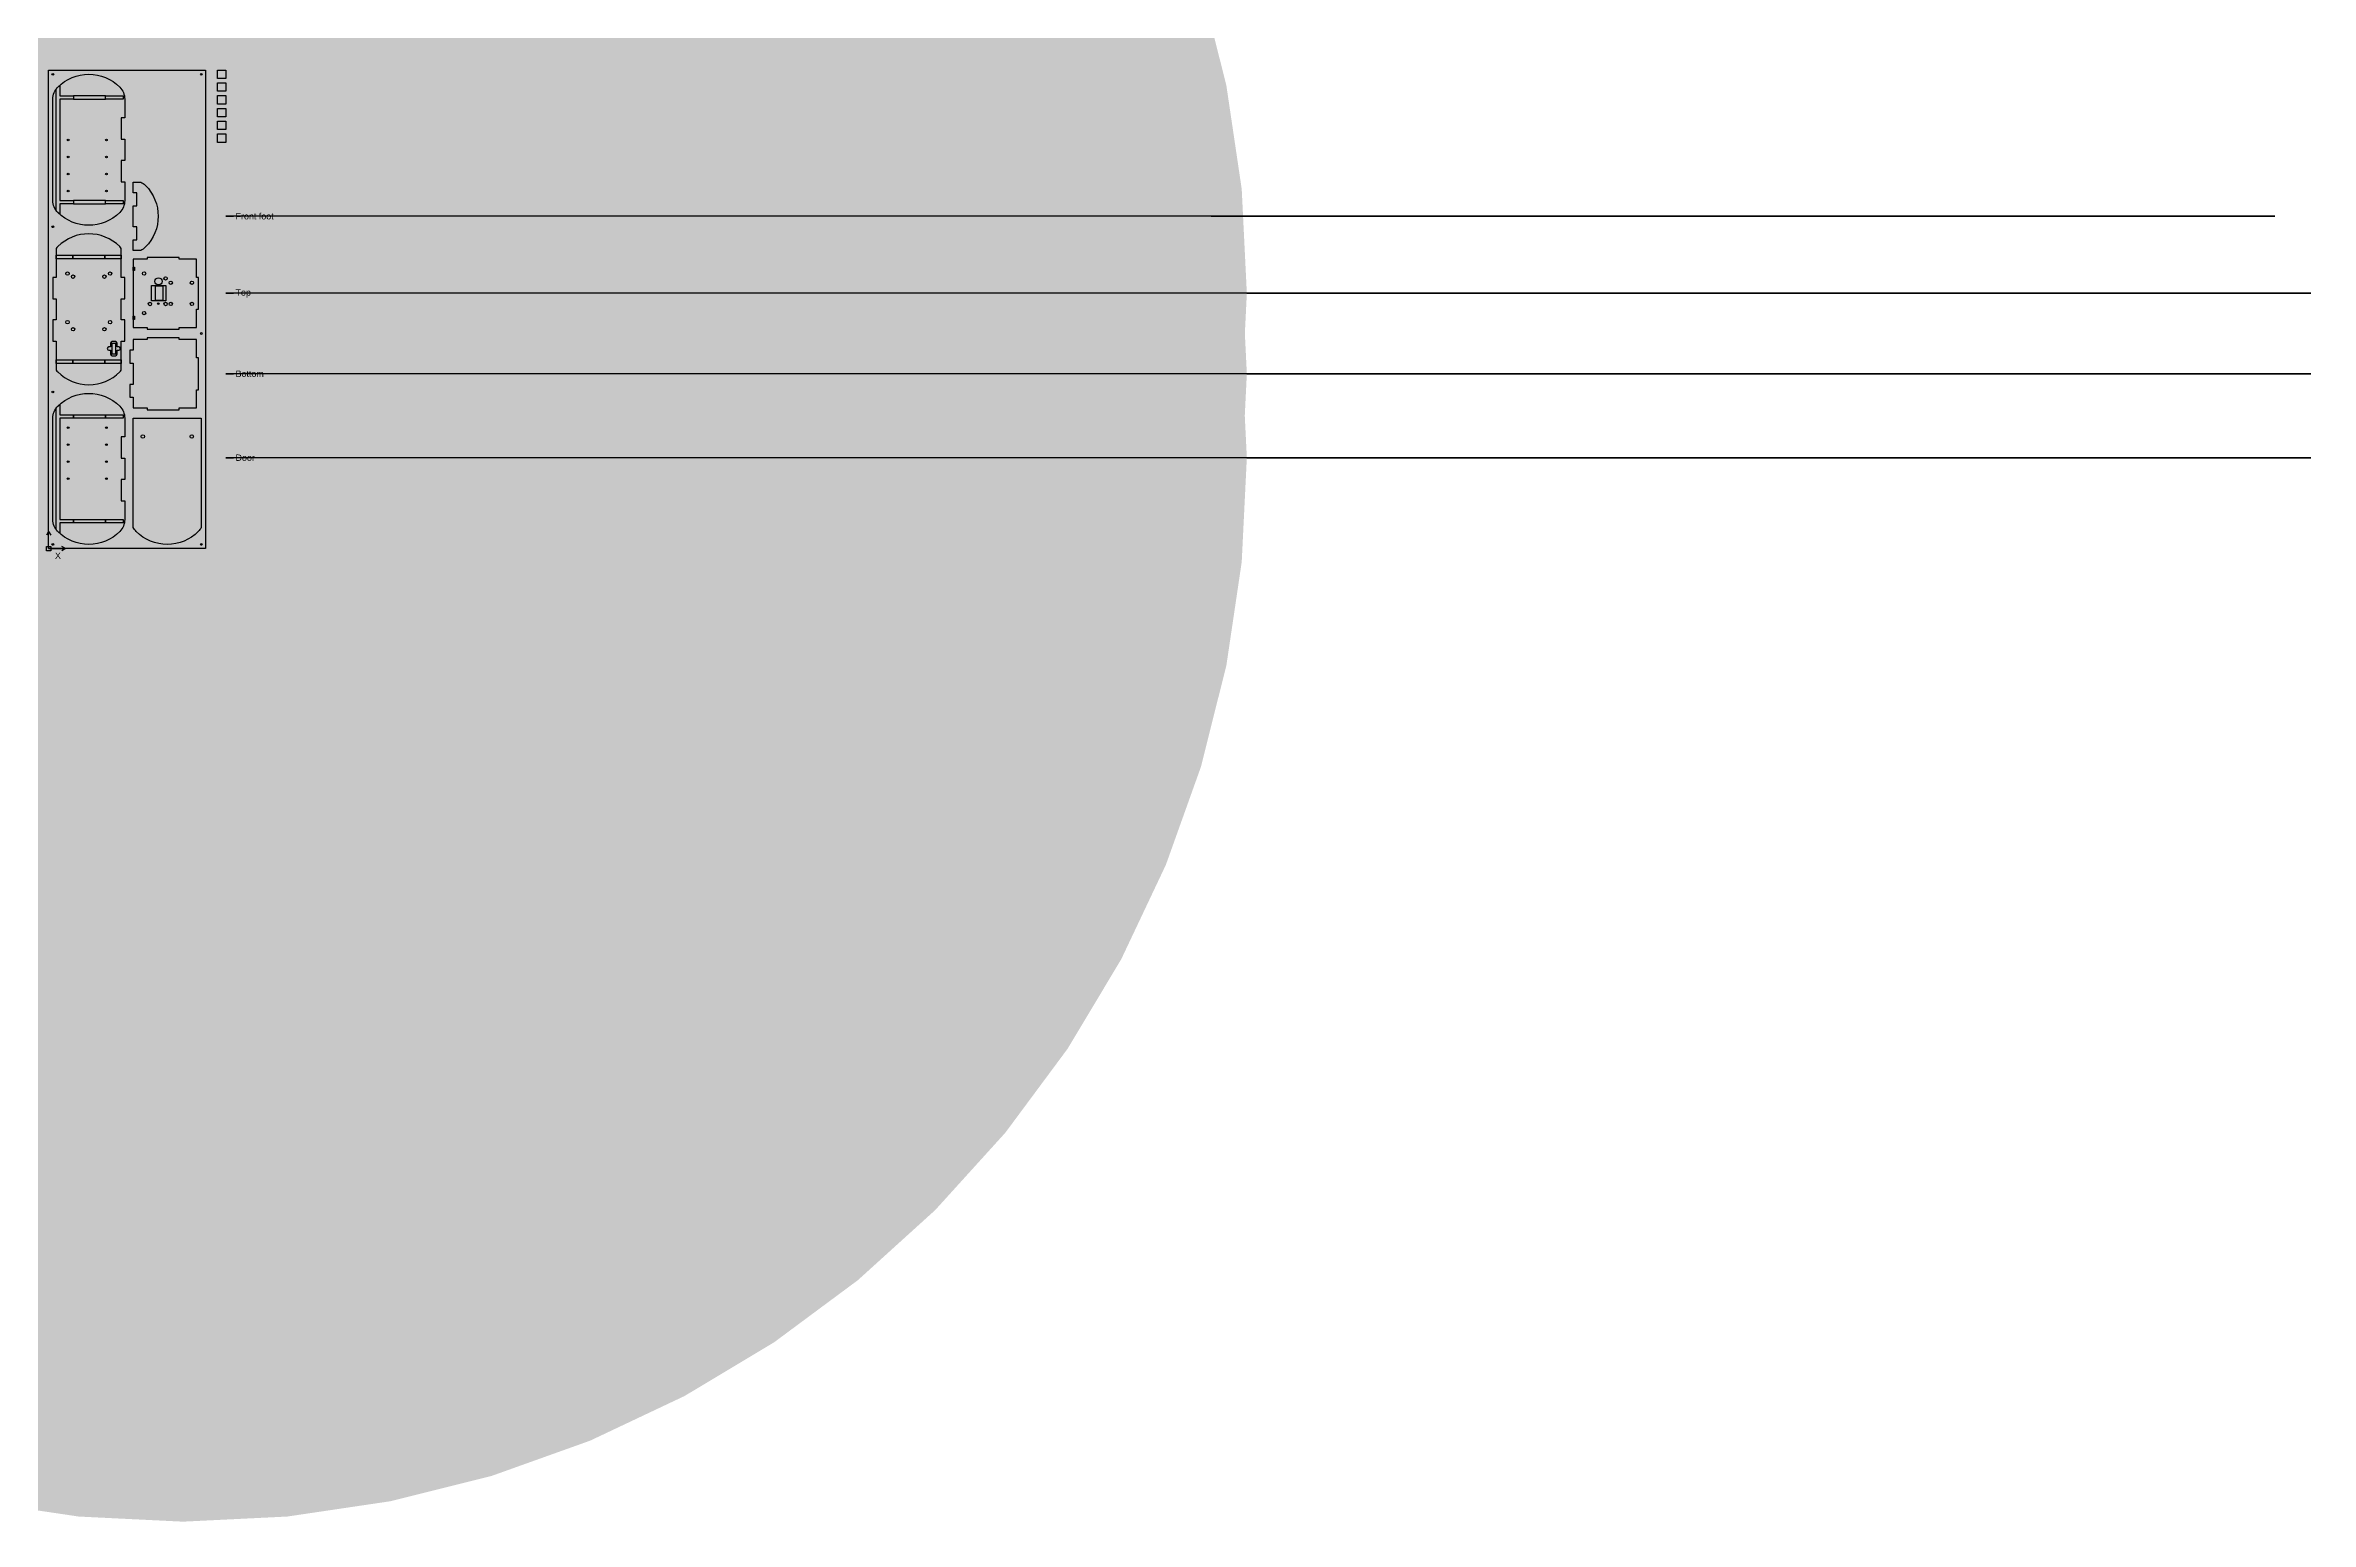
# Model space of a CAD drawing. Header units: millimetres. Extents: x -5146 to 5117, y -3796 to 2011.
# Drawn here: x -207 to 5117, y -3796 to -327 of the extents above; entities that cross this region are included whole.
import ezdxf
from ezdxf import colors
from ezdxf.entities.mleader import LeaderData, LeaderLine
from ezdxf.math import Vec2, Vec3

# ---------------------------------------------------------------- set-up
doc = ezdxf.new("R2010")
doc.units = ezdxf.units.MM
doc.header["$MEASUREMENT"] = 0
for name, color, linetype in [('1-screw', 7, 'Continuous'), ('2-pocket 4mm', 2, 'Continuous'), ('3-pocket 6mm', 5, 'Continuous'), ('4-pocket 8mm', 6, 'Continuous'), ('5-outcut', 1, 'Continuous')]:
    doc.layers.add(name, color=color, linetype=linetype)

# ---------------------------------------------------------------- blocks, each defined once
blk = doc.blocks.new('_Dot')
at = {"color": 0, "linetype": 'ByBlock', "lineweight": -2}
blk.add_line((-0.5, 0), (-1, 0), dxfattribs=at)
at = {"color": 0, "linetype": 'ByBlock', "const_width": 0.5}
blk.add_lwpolyline([(-0.25, 0, 1), (0.25, 0, 1)], format="xyb", close=True, dxfattribs=at)

msp = doc.modelspace()

# ---------------------------------------------------------------- linework, layer by layer
at = {"linetype": 'Continuous'}
for p, q in [((-199, -1469.5), (-204, -1478.1)), ((-199, -1509.5), (-199, -1469.5)), ((-199, -1469.5), (-194, -1478.1)), ((-199, -1509.5), (-159, -1509.5)), ((-159, -1509.5), (-167.7, -1504.5)), ((-159, -1509.5), (-167.7, -1514.5))]:
    msp.add_line(p, q, dxfattribs=at)
at = {"color": 8, "linetype": 'Continuous'}
for points in [[(170, -1509.5), (-199, -1509.5), (-199, -384.9), (170, -384.9)], [(197.9, -534.9), (217.9, -534.9), (217.9, -554.9), (197.9, -554.9)]]:
    msp.add_lwpolyline(points, close=True, dxfattribs=at)
at = {"linetype": 'Continuous'}
for points in [[(197.9, -384.9), (217.9, -384.9), (217.9, -404.9), (197.9, -404.9)], [(-204, -1504.5), (-194, -1504.5), (-194, -1514.5), (-204, -1514.5)]]:
    msp.add_lwpolyline(points, close=True, dxfattribs=at)
at = {"color": 2, "linetype": 'Continuous'}
msp.add_lwpolyline([(197.9, -414.9), (217.9, -414.9), (217.9, -434.9), (197.9, -434.9)], close=True, dxfattribs=at)
at = {"color": 5, "linetype": 'Continuous'}
msp.add_lwpolyline([(197.9, -444.9), (217.9, -444.9), (217.9, -464.9), (197.9, -464.9)], close=True, dxfattribs=at)
at = {"color": 6, "linetype": 'Continuous'}
msp.add_lwpolyline([(197.9, -474.9), (217.9, -474.9), (217.9, -494.9), (197.9, -494.9)], close=True, dxfattribs=at)
at = {"color": 1, "linetype": 'Continuous'}
msp.add_lwpolyline([(197.9, -504.9), (217.9, -504.9), (217.9, -524.9), (197.9, -524.9)], close=True, dxfattribs=at)
at = {"layer": '1-screw', "linetype": 'Continuous'}
for centre in [(-189, -394.9), (160, -394.9), (-189, -753.1), (160, -1004), (-189, -1141.3), (-189, -1499.5), (160, -1499.5)]:
    msp.add_circle(centre, 2.05, dxfattribs=at)
at = {"layer": '2-pocket 4mm'}
for p, q in [((-53.3, -1035.5), (-57.2, -1035.5)), ((-57.2, -1043.5), (-53.3, -1043.5)), ((-53.3, -1026.9), (-53.3, -1035.5)), ((-53.3, -1043.5), (-53.3, -1052.2)), ((-42, -1022.9), (-49.3, -1022.9)), ((-49.3, -1056.2), (-42, -1056.2)), ((-38, -1035.5), (-38, -1026.9)), ((-34, -1035.5), (-38, -1035.5)), ((-38, -1052.2), (-38, -1043.5)), ((-38, -1043.5), (-34, -1043.5))]:
    msp.add_line(p, q, dxfattribs=at)
for points in [[(-140.1, -453.4), (-172.9, -453.4), (-172.9, -691.2), (-140.1, -691.2), (-140.1, -699.4), (-172.9, -699.4), (-172.9, -723.7), (-177.3, -719.6, -0.036535), (-181.1, -715.2), (-181.1, -692.5, -0.162278), (-181.5, -691.3), (-181.5, -430, -0.04078), (-177.3, -425, -0.01464), (-172.9, -420.9), (-172.9, -445.2), (-140.1, -445.2)], [(-172.9, -1440.9), (-140.1, -1440.9), (-140.1, -1449.1), (-172.9, -1449.1), (-172.9, -1473.4, -0.01464), (-177.3, -1469.3, -0.04078), (-181.5, -1464.3), (-181.5, -1203, -0.162278), (-181.1, -1201.8), (-181.1, -1179.2, -0.036535), (-177.3, -1174.7), (-172.9, -1170.6), (-172.9, -1194.9), (-140.1, -1194.9), (-140.1, -1203.1), (-172.9, -1203.1)]]:
    msp.add_lwpolyline(points, format="xyb", close=True, dxfattribs=at)
for points in [[(-23.9, -453.4), (-64.9, -453.4), (-64.9, -445.2), (-23.9, -445.2)], [(-64.9, -691.2), (-23.9, -691.2), (-23.9, -699.4), (-64.9, -699.4)], [(-181, -828.3), (-181, -820.1), (-142.1, -820.1), (-142.1, -828.3)], [(-28, -820.1), (-28, -828.3), (-66.9, -828.3), (-66.9, -820.1)], [(-181, -1074.3), (-181, -1066.1), (-142.1, -1066.1), (-142.1, -1074.3)], [(-28, -1066.1), (-28, -1074.3), (-66.9, -1074.3), (-66.9, -1066.1)], [(-23.9, -1203.1), (-64.9, -1203.1), (-64.9, -1194.9), (-23.9, -1194.9)], [(-64.9, -1440.9), (-23.9, -1440.9), (-23.9, -1449.1), (-64.9, -1449.1)]]:
    msp.add_lwpolyline(points, close=True, dxfattribs=at)
for centre, radius in [((-153, -549.2), 2.05), ((-63, -549.2), 2.05), ((-153, -589.2), 2.05), ((-153, -629.2), 2.05), ((-63, -589.2), 2.05), ((-63, -629.2), 2.05), ((-153, -669.2), 2.05), ((-63, -669.2), 2.05), ((-154.5, -863.2), 4), ((-141.3, -870.4), 4), ((-67.7, -870.4), 4), ((-54.5, -863.2), 4), ((25.5, -863), 4), ((76.1, -874.6), 4), ((88.1, -884.7), 4), ((137.9, -884.7), 4), ((25.5, -956), 4), ((39.2, -934.6), 4), ((76.1, -934.6), 4), ((88.1, -934.4), 4), ((137.9, -934.4), 4), ((-154.5, -977.4), 4), ((-141.3, -993.9), 4), ((-67.7, -993.9), 4), ((-54.5, -977.4), 4), ((-153, -1225.1), 2.05), ((-63, -1225.1), 2.05), ((-153, -1265.1), 2.05), ((-63, -1265.1), 2.05), ((-153, -1305.1), 2.05), ((-63, -1305.1), 2.05), ((-153, -1345.1), 2.05), ((-63, -1345.1), 2.05)]:
    msp.add_circle(centre, radius, dxfattribs=at)
for centre, start, end in [((-57.2, -1039.5), 90, 270), ((-49.3, -1026.9), 90, 180), ((-49.3, -1052.2), 180, 270), ((-42, -1026.9), 0, 90), ((-42, -1052.2), 270, 360), ((-34, -1039.5), -90, 90)]:
    msp.add_arc(centre, 4, start, end, dxfattribs=at)
at = {"layer": '3-pocket 6mm'}
for points in [[(3.1, -848), (3.1, -856.1), (0, -856.1), (0, -848)], [(76.9, -891.5), (76.9, -927.5), (42.9, -927.5), (42.9, -891.5)], [(0, -962.9), (3.1, -962.9), (3.1, -971), (0, -971)]]:
    msp.add_lwpolyline(points, close=True, dxfattribs=at)
for centre in [(22.5, -1246), (137.5, -1246)]:
    msp.add_circle(centre, 4, dxfattribs=at)
at = {"layer": '4-pocket 8mm'}
for points in [[(-64.9, -445.2), (-140.1, -445.2), (-140.1, -453.4), (-64.9, -453.4)], [(-140.1, -699.4), (-64.9, -699.4), (-64.9, -691.2), (-140.1, -691.2)], [(-66.9, -828.3), (-142.1, -828.3), (-142.1, -820.1), (-66.9, -820.1)], [(51.9, -926), (70.4, -926), (70.4, -893), (51.9, -893)], [(-41, -1027.4), (-50.3, -1027.4), (-50.3, -1051.7), (-41, -1051.7)], [(-66.9, -1074.3), (-142.1, -1074.3), (-142.1, -1066.1), (-66.9, -1066.1)], [(-140.1, -1194.9), (-64.9, -1194.9), (-64.9, -1203.1), (-140.1, -1203.1)], [(-64.9, -1449.1), (-140.1, -1449.1), (-140.1, -1440.9), (-64.9, -1440.9)]]:
    msp.add_lwpolyline(points, close=True, dxfattribs=at)
for centre, radius in [((59.3, -881.4), 8.5), ((58.9, -933.8), 2.05)]:
    msp.add_circle(centre, radius, dxfattribs=at)
at = {"layer": '5-outcut', "color": 1}
for points in [[(-177.3, -719.6, -0.198912), (-189, -691.3), (-189, -453.3, -0.198912), (-177.3, -425, -0.414214), (-31.7, -425, -0.198912), (-20, -453.3), (-20, -497.2), (-28.1, -497.2), (-28.1, -547.4), (-20, -547.4), (-20, -597.2), (-28.1, -597.2), (-28.1, -647.4), (-20, -647.4), (-20, -691.3, -0.198914), (-31.7, -719.6, -0.414213)], [(0.1, -648), (17.5, -648, -0.083788), (28.4, -655.7, -0.414213), (28.4, -801.3, -0.083789), (17.5, -809), (0.1, -809), (0.1, -783.6), (8.2, -783.6), (8.2, -753.5), (0.1, -753.5), (0.1, -703.6), (8.2, -703.6), (8.2, -673.5), (0.1, -673.5)], [(-189, -922.2), (-181, -922.2), (-181, -972.2), (-189, -972.2), (-189, -1022.2), (-181, -1022.2), (-181, -1090.2, 0.035489), (-177.3, -1094.4, 0.414214), (-31.7, -1094.4, 0.035489), (-28, -1090.2), (-28, -1022.2), (-20, -1022.2), (-20, -972.2), (-28, -972.2), (-28, -922.2), (-20, -922.2), (-20, -872.2), (-28, -872.2), (-28, -804.2, 0.03549), (-31.7, -799.9, 0.414213), (-177.3, -799.9, 0.035489), (-181, -804.2), (-181, -872.2), (-189, -872.2)], [(-177.3, -1469.3, -0.198912), (-189, -1441), (-189, -1203, -0.198912), (-177.3, -1174.7, -0.414213), (-31.7, -1174.7, -0.198914), (-20, -1203), (-20, -1246.9), (-28.1, -1246.9), (-28.1, -1297.1), (-20, -1297.1), (-20, -1346.9), (-28.1, -1346.9), (-28.1, -1397.1), (-20, -1397.1), (-20, -1441, -0.198912), (-31.7, -1469.3, -0.414214)], [(7.2, -1469.3, -0.076774), (0, -1459.5), (0, -1203), (160, -1203), (160, -1459.5, -0.076774), (152.8, -1469.3, -0.414214)]]:
    msp.add_lwpolyline(points, format="xyb", close=True, dxfattribs=at)
for points in [[(149, -947), (153, -947), (153, -872), (149, -872), (149, -829), (108, -829), (108, -825), (33, -825), (33, -829), (0, -829), (0, -990), (33, -990), (33, -994), (108, -994), (108, -990), (149, -990)], [(0, -1123.5), (-8, -1123.5), (-8, -1153.5), (0, -1153.5), (0, -1179), (33, -1179), (33, -1183), (108, -1183), (108, -1179), (149, -1179), (149, -1136), (153, -1136), (153, -1061), (149, -1061), (149, -1018), (108, -1018), (108, -1014), (33, -1014), (33, -1018), (0, -1018), (0, -1043.5), (-8, -1043.5), (-8, -1073.5), (0, -1073.5)]]:
    msp.add_lwpolyline(points, close=True, dxfattribs=at)

# ---------------------------------------------------------------- texts
at = {"linetype": 'Continuous', "insert": (-184, -1518.6), "char_height": 15, "attachment_point": 1}
msp.add_mtext_dynamic_manual_height_columns('{\\fArial|b0|i0|c0|p0;X}', width=18.123, gutter_width=1, heights=[0], dxfattribs=at)

# ---------------------------------------------------------------- leaders
at = {"color": 0, "ltscale": 10}
ml = msp.add_multileader_mtext('Standard', dxfattribs=at)
ml.set_content('{\\fArial|b0|i0|c0|p0;Side A}', style='STANDARD')
ml.set_leader_properties()
ml.set_arrow_properties(name='DOT')
ml.build(insert=Vec2(0, 0))
ml.multileader.update_dxf_attribs({"dogleg_length": 0.36, "arrow_head_size": 5000, "scale": 50})
ctx = ml.context
ctx.base_point, ctx.scale, ctx.char_height, ctx.arrow_head_size, ctx.landing_gap_size, ctx.plane_origin = Vec3(-334.7, -488.8), 50, 15, 5000, 4.5, Vec3(-395.3, -488.8)
ctx.text_align_type = 2
notes = []
notes.append((ctx, [(1, (1, 1, 0), (-246.9, -488.8), (-1, 0), 18, [(0, [(-145.9, -488.8)], 0, [])])]))
ctx.mtext.insert, ctx.mtext.alignment, ctx.mtext.flow_direction = Vec3(-269.4, -481.1), 3, 5
ml = msp.add_multileader_mtext('Standard', dxfattribs=at)
ml.set_content('{\\fArial|b0|i0|c0|p0;Front foot}', style='STANDARD')
ml.set_leader_properties()
ml.set_arrow_properties(name='DOT')
ml.build(insert=Vec2(0, 0))
ml.multileader.update_dxf_attribs({"dogleg_length": 0.36, "arrow_head_size": 5000, "scale": 50})
ctx = ml.context
ctx.base_point, ctx.scale, ctx.char_height, ctx.arrow_head_size, ctx.landing_gap_size, ctx.plane_origin = Vec3(235.9, -728.5), 50, 15, 5000, 4.5, Vec3(366.3, -728.5)
notes.append((ctx, [(1, (1, 1, 0), (217.9, -728.5), (1, 0), 18, [(0, [(32.7, -728.5)], 0, [])])]))
ctx.mtext.insert, ctx.mtext.flow_direction = Vec3(240.4, -720.9), 5
ml = msp.add_multileader_mtext('Standard', dxfattribs=at)
ml.set_content('{\\fArial|b0|i0|c0|p0;Back}', style='STANDARD')
ml.set_leader_properties()
ml.set_arrow_properties(name='DOT')
ml.build(insert=Vec2(0, 0))
ml.multileader.update_dxf_attribs({"dogleg_length": 0.36, "arrow_head_size": 5000, "scale": 50})
ctx = ml.context
ctx.base_point, ctx.scale, ctx.char_height, ctx.arrow_head_size, ctx.landing_gap_size, ctx.plane_origin = Vec3(-318.9, -897.2), 50, 15, 5000, 4.5, Vec3(-395.3, -897.2)
ctx.text_align_type = 2
notes.append((ctx, [(1, (1, 1, 0), (-246.9, -897.2), (-1, 0), 18, [(0, [(-145.9, -897.2)], 0, [])])]))
ctx.mtext.insert, ctx.mtext.alignment, ctx.mtext.flow_direction = Vec3(-269.4, -889.5), 3, 5
ml = msp.add_multileader_mtext('Standard', dxfattribs=at)
ml.set_content('{\\fArial|b0|i0|c0|p0;Top}', style='STANDARD')
ml.set_leader_properties()
ml.set_arrow_properties(name='DOT')
ml.build(insert=Vec2(0, 0))
ml.multileader.update_dxf_attribs({"dogleg_length": 0.36, "arrow_head_size": 5000, "scale": 50})
ctx = ml.context
ctx.base_point, ctx.scale, ctx.char_height, ctx.arrow_head_size, ctx.landing_gap_size, ctx.plane_origin = Vec3(235.9, -909.5), 50, 15, 5000, 4.5, Vec3(366.3, -909.5)
notes.append((ctx, [(1, (1, 1, 0), (217.9, -909.5), (1, 0), 18, [(0, [(116.9, -909.5)], 0, [])])]))
ctx.mtext.insert, ctx.mtext.flow_direction = Vec3(240.4, -899.9), 5
ml = msp.add_multileader_mtext('Standard', dxfattribs=at)
ml.set_content('{\\fArial|b0|i0|c0|p0;Bottom}', style='STANDARD')
ml.set_leader_properties()
ml.set_arrow_properties(name='DOT')
ml.build(insert=Vec2(0, 0))
ml.multileader.update_dxf_attribs({"dogleg_length": 0.36, "arrow_head_size": 5000, "scale": 50})
ctx = ml.context
ctx.base_point, ctx.scale, ctx.char_height, ctx.arrow_head_size, ctx.landing_gap_size, ctx.plane_origin = Vec3(235.9, -1098.5), 50, 15, 5000, 4.5, Vec3(366.3, -1098.5)
notes.append((ctx, [(1, (1, 1, 0), (217.9, -1098.5), (1, 0), 18, [(0, [(116.9, -1098.5)], 0, [])])]))
ctx.mtext.insert, ctx.mtext.flow_direction = Vec3(240.4, -1090.9), 5
ml = msp.add_multileader_mtext('Standard', dxfattribs=at)
ml.set_content('{\\fArial|b0|i0|c0|p0;Side B}', style='STANDARD')
ml.set_leader_properties()
ml.set_arrow_properties(name='DOT')
ml.build(insert=Vec2(0, 0))
ml.multileader.update_dxf_attribs({"dogleg_length": 0.36, "arrow_head_size": 5000, "scale": 50})
ctx = ml.context
ctx.base_point, ctx.scale, ctx.char_height, ctx.arrow_head_size, ctx.landing_gap_size, ctx.plane_origin = Vec3(-333.6, -1238.5), 50, 15, 5000, 4.5, Vec3(-395.3, -1238.5)
ctx.text_align_type = 2
notes.append((ctx, [(1, (1, 1, 0), (-246.9, -1238.5), (-1, 0), 18, [(0, [(-145.9, -1238.5)], 0, [])])]))
ctx.mtext.insert, ctx.mtext.alignment, ctx.mtext.flow_direction = Vec3(-269.4, -1230.9), 3, 5
ml = msp.add_multileader_mtext('Standard', dxfattribs=at)
ml.set_content('{\\fArial|b0|i0|c0|p0;Door}', style='STANDARD')
ml.set_leader_properties()
ml.set_arrow_properties(name='DOT')
ml.build(insert=Vec2(0, 0))
ml.multileader.update_dxf_attribs({"dogleg_length": 0.36, "arrow_head_size": 5000, "scale": 50})
ctx = ml.context
ctx.base_point, ctx.scale, ctx.char_height, ctx.arrow_head_size, ctx.landing_gap_size, ctx.plane_origin = Vec3(235.9, -1295.8), 50, 15, 5000, 4.5, Vec3(366.3, -1295.8)
notes.append((ctx, [(1, (1, 1, 0), (217.9, -1295.8), (1, 0), 18, [(0, [(116.9, -1295.8)], 0, [])])]))
ctx.mtext.insert, ctx.mtext.flow_direction = Vec3(240.4, -1288.2), 5
for ctx, leaders in notes:
    for number, flags, end, landing, length, lines in leaders:
        leader = LeaderData()
        leader.index, (leader.has_last_leader_line, leader.has_dogleg_vector, leader.attachment_direction) = number, flags
        leader.last_leader_point, leader.dogleg_vector, leader.dogleg_length = Vec3(end), Vec3(landing), length
        for number, points, colour, breaks in lines:
            line = LeaderLine()
            line.index, line.vertices, line.color, line.breaks = number, Vec3.list(points), colors.encode_raw_color(colour), breaks
            leader.lines.append(line)
        ctx.leaders.append(leader)

doc.saveas('drawing.dxf')
